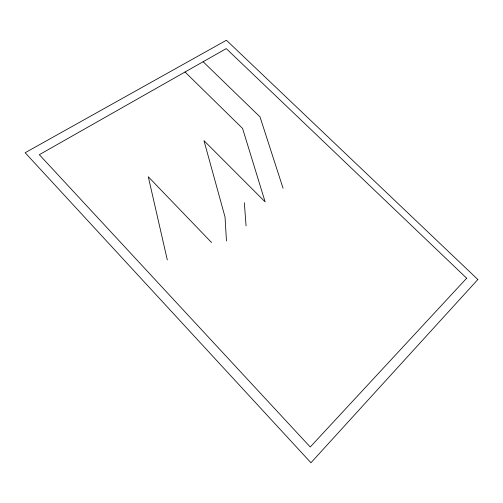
<?xml version="1.0" encoding="UTF-8"?>
<svg xmlns="http://www.w3.org/2000/svg" width="503" height="503" viewBox="0 0 503 503"><rect width="100%" height="100%" fill="white"/><g stroke="black" fill="none" stroke-linecap="round" stroke-linejoin="round"><path stroke-width="0.75" d="M203.124 61.731L260.013 116.878L283.063 188.273M185.035 71.998L242.572 128.428L265.125 201.879L203.966 140.651L225.042 217.057L226.463 240.943M211.556 242.521L148.291 176.767L167.304 259.944M244.326 202.734L246.074 225.86M477.85 279.511L310.942 462.76L25.15 152.723L226.413 40.24L477.85 279.511M466.671 278.222L310.244 446.997L39.335 154.691L226.249 48.609L466.671 278.222"/></g></svg>
